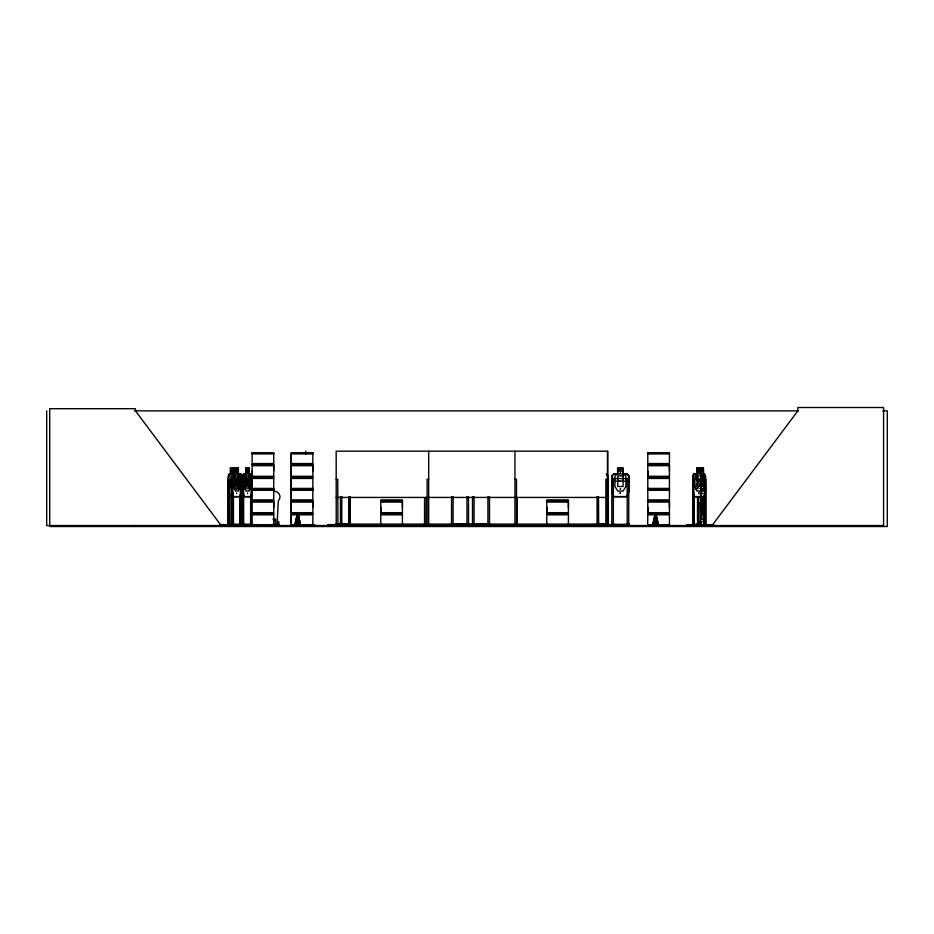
<?xml version="1.0" encoding="UTF-8"?>
<svg xmlns="http://www.w3.org/2000/svg" width="934" height="934" viewBox="0 0 934 934"><rect width="100%" height="100%" fill="white"/><g stroke="black" fill="none" stroke-linecap="round" stroke-linejoin="round"><path stroke-width="1.4" d="M252.133 470.993L252.133 474.974L252.11 465.681L273.755 465.681L273.732 476.305L252.484 476.305M273.732 507.372L273.732 502.06L252.484 502.06M273.732 470.993L273.732 465.681M291.233 512.684L291.233 502.06M291.233 476.305L291.233 465.681M312.832 507.372L312.832 502.06L291.21 502.06L291.21 512.684L312.855 512.684L312.855 502.06M312.832 470.993L312.832 465.681L291.21 465.681L291.21 476.305L312.855 476.305L312.855 465.681M402.426 512.684L380.78 512.684L380.803 507.372M402.402 507.372L402.402 502.06M546.775 512.684L546.775 502.06L568.421 502.06L568.397 512.684L546.775 512.684L546.799 507.372M568.397 507.372L568.397 502.06M647.799 512.684L647.799 502.06L669.444 502.06L669.421 512.684L647.799 512.684L647.822 507.372M647.799 476.305L647.799 465.681L669.444 465.681L669.421 476.305L647.799 476.305L647.822 470.993M669.421 507.372L669.421 502.06M669.421 470.993L669.421 465.681M311.769 524.663L314.665 524.604L314.676 525.538L293.708 525.538M337.98 524.663L327.857 524.604L327.869 525.538L357.85 525.538M608.046 524.581L616.72 524.604L616.732 525.538L589.833 525.538M702.099 501.009L702.123 500.904M231.398 472.476L231.375 472.651M297.164 525.387L297.619 514.447L297.199 518.545M655.014 525.387L655.47 514.447M277.129 523.32L278.32 501.021A5.779 5.779 0 0 0 274.234 491.156M702.099 498.791L702.099 498.721M702.099 509.147L702.099 509.077M704.469 504.383L703.757 525.13L700.407 525.13M703.792 525.328L704.294 519.666M703.967 525.328L704.469 519.666M704.283 496.748L704.972 475.803L704.972 525.538M704.925 491.062L704.458 496.748L693.962 496.748M702.496 488.634L702.496 489.264M692.316 524.663L692.339 525.538M709.046 524.663L709.081 525.538M219.875 525.538L259.617 525.538M702.578 493.596L702.578 493.129M235.205 472.919L235.321 472.335M236.687 488.704L236.827 489.276L236.874 488.645M705.719 525.422L705.777 479.282L704.213 479.282M274.433 520.156L274.304 519.923M291.21 525.48L294.362 525.071M295.716 525.387L297.386 514.447M653.566 525.387L655.236 514.447M703.29 481.22L703.839 477.648M296.09 521.289L297.327 514.447L298.191 514.447L300.736 525.387M653.193 525.387L655.178 514.447L656.042 514.447L658.587 525.387M236.664 470.374L236.804 469.767M236.664 480.73L236.804 480.123M247.452 480.578L247.603 480.578M240.26 496.748L241.474 491.097L241.474 475.803L241.264 525.538L241.206 523.857M240.412 496.748L241.474 491.097M251.012 496.748L252.238 491.097L252.238 475.803L251.141 473.795L248.981 473.795M252.133 491.062L251.176 496.748L243.739 496.748L242.782 491.086L243.038 475.908L243.972 473.993M236.617 470.351L236.734 469.767M236.617 480.718L236.734 480.123M606.656 495.183L607.555 491.062M606.516 496.561L607.824 491.097L607.672 475.803M606.598 496.748L607.824 491.097M294.805 525.387L297.245 514.447L294.665 525.387M652.656 525.387L655.096 514.447L652.516 525.387M238.882 525.538L238.882 524.581L238.824 525.305M333.263 524.663L333.321 525.538M699.963 504.477L700.383 502.375L701.562 502.375M700.967 473.795L700.465 503.858M229.53 473.795L228.9 475.908L229.344 473.795L235.275 473.795M229.087 475.908L229.554 473.993M698.936 480.193L699.076 480.73M698.936 469.837L699.076 470.374M704.54 493.817L705.38 491.062L705.252 475.885L703.897 473.795M704.645 494.495L705.52 491.097M240.528 496.561L242.069 491.062L240.633 496.748M242.326 491.097L240.75 496.748L229.332 496.748M235.31 469.837L235.461 470.374M686.268 525.538L713.891 525.538M620.176 480.578L620.445 480.578M628.769 491.062L626.877 496.561L613.778 496.561L612.074 491.062L612.074 475.908L613.778 473.993L626.877 473.993L628.769 475.885L628.769 525.538M653.193 525.095L647.799 525.48M335.82 524.663L335.936 525.538M423.499 525.445L424.094 525.422M450.34 525.538L451.064 525.422M471.413 525.538L472.137 525.422M513.735 525.538L514.576 525.422M611.618 524.581L611.501 525.387M700.757 477.321L699.134 481.08C697.359 472.499 692.794 475.219 698.305 482.376C692.444 490 697.488 492.603 699.204 483.625L700.897 487.63M701.107 480.029L700.056 482.411L701.154 484.874M235.251 472.849L235.321 472.265M231.865 523.857L231.865 525.538L232.017 475.838L233.01 473.795M233.243 468.296L233.243 473.993L232.286 475.908L232.286 491.062L233.243 496.748L232.122 491.062L232.181 475.838L233.161 473.795M243.926 473.795L242.887 475.908L242.933 491.086M620.421 472.511L620.141 472.884M694.125 473.795L692.643 475.838L694.196 473.993M228.188 525.538L228.363 475.838L229.939 473.795M228.445 525.538L228.468 475.838L230.009 473.993M274.433 520.787C276.266 519.899 272.786 519.316 274.409 519.654M276.406 524.78L275.728 525.468L277.094 525.457M278.099 524.172L277.41 525.468L276.277 525.515L276.908 524.78L277.632 525.503M277.877 524.172L277.935 521.767L278.612 521.767L278.612 524.78C276.417 525.702 280.784 525.655 278.601 524.78L252.507 524.791M252.11 525.515L252.238 475.803M291.116 489.089L312.867 489.253M233.243 473.993L230.931 475.885L230.931 486.509L232.087 488.786M291.116 488.762L291.21 478.442L312.855 478.442L312.855 488.692L290.999 488.984M647.659 525.177L647.822 514.821L669.444 514.821L669.444 525.071L658.622 525.071M224.207 525.422L224.312 524.581L224.335 525.538M232.438 525.422L232.309 495.183M247.58 493.572L247.58 493.059M620.164 492.989L620.445 493.082M274.736 520.133L274.409 519.421M247.44 472.884L247.533 472.265L247.545 472.919M699.087 488.739L699.099 488.669M274.444 520.787L273.545 520.11L274.444 519.421M647.799 488.692L647.799 478.442L669.444 478.442L669.444 488.692L647.589 488.984L669.456 489.253M698.959 472.919L698.947 472.265M698.889 493.572L698.959 492.989M134.356 410.867L798.29 410.867M882.922 410.867L887.3 410.867L887.3 526.507L49.712 526.507L49.712 408.695L135.453 408.695L135.453 410.867L221.183 525.538M252.11 452.827L273.755 452.827L252.087 452.873M273.767 453.247L252.087 453.247L273.767 453.294L273.732 463.544L252.11 463.544L252.11 453.305M291.186 453.247L312.867 453.247L312.832 463.544L291.21 463.544L291.21 453.305L312.867 453.294M647.776 453.247L669.456 453.247L669.421 463.544L647.799 463.544L647.799 453.305L669.456 453.27M252.133 453.924L273.732 453.924M312.832 453.924L291.233 453.924L291.233 463.544M647.822 453.924L669.421 453.924M251.958 464.28L273.907 464.28M291.058 464.28L312.995 464.28M647.647 464.28L669.585 464.28M251.958 464.945L273.907 464.945M291.058 464.945L312.995 464.945M647.647 464.945L669.585 464.945M230.453 468.296L232.087 468.296M233.138 468.296L238.275 468.296M245.981 468.296L249.039 468.296M697.033 468.296L701.13 468.296M701.854 468.296L703.43 468.296M236.722 472.335L236.699 472.919M237.598 473.795L240.703 473.795L242.326 475.803L242.221 525.538M246.039 473.795L243.762 473.795L242.933 475.838M693.997 473.795L697.021 473.795M229.367 473.993L240.633 473.993M243.809 473.993L251.106 473.993M694.067 473.993L704.423 473.993M704.026 473.795L705.52 475.803L705.637 525.538M701.002 475.885L697.033 475.885L697.033 486.509L701.002 486.509M252.332 477.052L273.907 477.052M291.058 477.052L312.995 477.052M647.647 477.052L669.585 477.052M252.332 477.706L273.907 477.706M291.058 477.706L312.995 477.706M647.647 477.706L669.585 477.706M252.484 478.442L273.755 478.442L273.755 488.692L252.46 488.692M611.887 478.547L628.956 478.547M251.97 479.282L251.118 479.282L251.024 525.538M336.17 479.282L337.746 479.282L337.921 524.336L335.995 523.857M428.694 479.282L427.118 479.282L427.118 523.857M514.938 479.282L516.502 479.282L516.502 523.857M611.782 479.282L613.346 479.282L613.346 525.538M628.769 479.282L627.204 479.282L627.204 525.538M692.701 479.282L693.869 479.282L693.997 525.538M611.887 481.197L628.956 481.197M252.507 488.412L273.732 488.412M312.832 488.412L291.233 488.412L291.233 478.442M647.822 488.412L669.421 488.412M252.46 489.136L273.767 489.136M252.484 489.264L273.755 489.264M291.21 489.264L312.855 489.264M647.799 489.264L669.444 489.264M273.767 489.626L252.46 489.626L273.767 489.649L273.732 499.923L252.484 499.923M291.186 489.626L312.867 489.626L312.832 499.923L291.21 499.923L291.21 489.685L312.867 489.649M647.776 489.626L669.456 489.626L669.421 499.923L647.799 499.923L647.799 489.685L669.456 489.673M252.507 490.303L273.732 490.303M312.832 490.303L291.233 490.303L291.233 499.923M647.822 490.303L669.421 490.303M692.771 491.086L694.09 496.748M701.002 491.062L697.033 491.062L694.908 486.509L694.908 475.885L697.033 473.993L697.021 468.109M240.633 496.561L229.367 496.561L229.519 525.538M243.809 496.561L251.106 496.561M694.067 496.561L704.423 496.561M701.422 496.865L702.963 496.865M336.17 497.437L607.45 497.437M701.668 497.822L702.543 497.822L702.543 499.713L701.668 499.713M380.78 499.923L402.426 499.923M546.775 499.923L568.421 499.923M252.332 500.659L273.907 500.659M291.058 500.659L312.995 500.659M380.64 500.659L402.577 500.659M546.635 500.659L568.572 500.659M647.647 500.659L669.585 500.659M252.332 501.324L273.907 501.324M291.058 501.324L312.995 501.324M380.64 501.324L402.577 501.324M546.635 501.324L568.572 501.324M647.647 501.324L669.585 501.324M702.835 502.375L703.956 502.375L704.423 504.453M700.407 502.562L703.944 502.562M700.103 504.407L700.36 525.328M252.484 512.684L273.755 512.684L273.755 502.06M252.332 513.431L273.907 513.431M291.058 513.431L312.995 513.431M380.64 513.431L402.577 513.431M546.635 513.431L568.572 513.431M647.647 513.431L669.585 513.431M252.332 514.085L273.907 514.085M291.058 514.085L312.995 514.085M380.64 514.085L402.577 514.085M546.635 514.085L568.572 514.085M647.647 514.085L669.585 514.085M252.484 514.821L273.755 514.821L273.755 525.071L252.46 525.071M402.426 514.821L380.78 514.821L380.78 525.071M272.938 519.117L275.6 519.117L275.6 524.172M231.317 523.857L233.593 523.857M243.727 523.857L239.711 523.857L239.758 525.538M250.464 523.857L252.122 523.857M340.291 523.857L341.902 524.336M348.709 523.857L350.355 523.857M424.386 523.857L426.313 524.336M426.943 523.857L428.869 523.857M451.356 523.857L468.705 523.857M472.312 523.857L489.673 523.857M514.751 523.857L517.261 523.857M596.931 523.857L598.682 523.857M692.538 523.857L694.429 523.857L694.406 525.538M697.359 523.857L698.714 523.857M701.049 523.857L700.313 523.857L700.43 525.538L700.465 521.207M704.283 523.857L705.941 523.857L705.987 525.538M272.938 524.172L278.32 524.172L278.32 524.78M228.725 524.336L240.855 524.336M243.167 524.336L251.024 524.336M336.228 524.336L336.847 524.336M607.077 524.336L598.169 523.857M607.742 524.336L608.361 524.336M613.521 524.336L627.018 524.336M693.997 524.336L701.597 524.336M238.882 524.581L220.109 524.663L220.144 525.538M240.855 524.663L249.647 524.581L249.647 525.538M251.818 524.581L259.162 524.663L259.22 525.422M628.886 524.581L629.773 525.422M713.669 524.663L686.899 524.663L686.992 525.538M294.432 524.791L291.233 524.791L291.233 514.821M302.032 524.791L312.832 524.791M647.822 524.791L653.24 524.791M658.622 524.815L669.421 524.791M276.324 525.118L277.001 525.118M278.682 525.118L278.087 524.78M302.032 525.071L312.867 525.095L312.832 514.821L291.21 514.821L291.21 525.071M429.056 525.422L429.698 525.422M468.891 525.422L469.615 525.538M490.665 525.445L489.766 525.387M236.781 493.059L236.687 493.607M247.638 488.645L247.638 488.739M620.526 488.669L620.188 489.241L620.515 488.739M517.366 525.387L518.172 525.538M712.14 525.422L797.846 410.867L797.846 407.493L883.576 407.493L883.576 525.538L46.7 525.538L46.7 410.867M700.033 524.663L699.94 525.538M700.605 525.422L700.663 523.857M248.351 524.581L248.339 525.538M238.275 473.993L239.828 475.885L239.828 486.509L238.275 491.062L235.38 491.062L233.827 486.509L233.827 475.885L235.38 473.993L235.38 468.296M240.528 473.993L242.175 475.885L242.175 480.029M606.411 473.795L607.695 475.885M606.364 473.993L607.555 475.885M250.989 473.795L252.133 475.885M240.225 473.795L241.369 475.885M240.178 473.993L241.217 475.885M608.513 525.445L608.536 523.857L605.699 524.336M611.887 491.086L613.638 496.748L627.006 496.748L628.956 491.097L628.956 475.803L626.947 473.795L623.27 473.795L623.27 468.109L617.572 468.109L617.572 473.795L613.696 473.795L611.887 475.838L611.782 525.538M235.356 469.767L235.531 470.362M698.982 469.767L699.134 470.362M698.982 480.123L699.134 480.718M704.925 475.885L704.446 473.795L700.792 473.795L700.769 496.748M704.271 473.795L704.738 475.885M703.781 502.375L704.236 504.453M230.009 496.561L228.62 491.062L228.62 475.908M228.515 491.062L229.892 496.748L228.363 491.086M694.196 496.561L692.911 491.062L692.911 475.908M658.447 525.387L656.018 514.447L657.921 525.387M300.596 525.387L298.168 514.447L300.071 525.387M242.887 491.062L243.891 496.748M703.302 483.649L703.687 486.112M656.077 515.813L656.707 519.911M298.016 514.447L298.857 519.911M711.65 525.538L711.358 524.581L711.486 525.538M225.129 525.538L224.896 524.604L224.861 525.538M696.927 524.663L696.892 525.538M700.547 491.062L700.955 496.748M655.726 514.447L656.614 525.387M297.876 514.447L298.763 525.387M700.255 521.009L700.547 525.328M705.392 475.803L705.38 524.102M704.61 496.631L704.61 502.41M704.516 479.282L704.516 487.957M704.516 493.747L704.388 525.538M704.213 496.631L704.213 502.41M703.43 473.993L703.477 468.109L701.808 468.109L701.107 486.509L701.854 491.062L703.244 491.062L703.991 486.509L703.302 468.109M703.337 496.631L703.337 502.41M703.01 496.678L702.963 502.562M702.847 496.631L703.512 515.078L702.788 519.631L701.422 519.631L700.698 504.453L701.457 496.631M702.029 500.869L702.029 501.453M702.029 521.592L702.029 522.176M701.609 496.865L701.609 502.562M701.271 473.795L701.271 468.109L696.892 468.109L696.892 473.795M701.376 496.678L701.376 502.375M701.142 468.109L701.13 473.993M701.002 468.296L701.002 473.993M700.885 479.282L700.885 503.858M700.885 521.207L700.932 525.538M698.807 472.3L698.807 472.884M698.819 493.024L698.819 493.607M698.562 496.631L698.62 524.336M698.083 496.631L698.048 524.336M697.511 496.631L697.511 524.102M697.161 468.296L697.161 473.993M694.266 495.183L694.266 525.538M693.355 523.857L693.297 525.538M693.098 479.282L693.098 525.538M692.771 475.838L692.713 525.538M692.561 523.857L692.561 525.538M689.49 524.581L689.49 525.538M659.544 525.538L651.558 525.538M628.886 525.538L628.944 523.857L627.018 523.857L627.018 525.538M628.582 523.857L628.582 525.538M627.379 523.857L627.379 525.538M620.153 493.024L620.153 493.607M613.533 525.538L613.521 523.857L611.595 523.857L611.548 525.538M613.171 523.857L613.171 525.538M611.968 523.857L611.968 525.538M608.349 525.538L608.361 479.282L605.886 479.282L605.886 523.857M608.174 479.282L608.174 524.102M607.824 525.538L607.824 524.102L337.279 524.102L337.279 525.538M607.754 451.18L607.684 525.538M607.567 525.538L607.45 451.18L336.17 451.18L336.228 525.538M606.715 479.282L606.715 524.102M604.45 524.102L604.45 525.538M598.531 496.631L598.647 524.336M598.064 496.631L598.064 524.102M597.083 496.631L597.083 524.102M568.421 525.071L568.397 514.821L546.775 514.821L546.775 525.071M517.086 497.974L517.074 523.857M514.938 451.18L514.938 523.857M489.486 496.631L489.486 524.102M487.922 496.631L487.922 524.102M474.063 496.631L474.063 524.102M472.499 496.631L472.499 524.102M468.518 496.631L468.529 524.102M466.965 496.631L466.953 524.102M453.107 496.631L453.107 524.102M451.542 496.631L451.542 524.102M428.694 451.18L428.683 523.857M426.137 497.974L426.126 523.857M424.561 497.974L424.573 523.857M402.402 512.684L402.426 502.06L380.78 502.06L380.78 512.684M402.402 514.821L402.426 525.071M350.215 496.631L350.215 524.102M349.701 496.631L349.701 524.102M349.351 496.631L349.258 524.336L341.389 523.857M348.849 496.631L348.849 524.102M341.797 496.631L341.797 524.102M340.945 496.631L340.945 524.102M340.653 524.102L340.653 525.538M340.443 496.631L340.443 524.102M337.559 523.857L337.559 525.538M336.147 523.857L336.147 525.538M305.687 451.18L305.687 454.076M278.554 521.767L278.554 524.78M259.092 524.581L259.092 525.538M250.616 496.631L250.616 524.102M248.981 468.109L248.876 473.993M246.144 468.296L246.144 473.993L244.591 475.885L244.591 486.509L246.144 491.062L249.039 491.062L250.581 486.509L250.581 475.885L249.039 473.993L249.133 468.109L245.875 468.109L245.875 473.795M246.039 468.109L245.981 473.993M243.681 525.538L243.576 479.282L240.365 479.282L240.26 525.538M242.968 523.857L242.968 525.538M242.898 523.857L242.898 525.538M242.723 479.282L242.723 525.538M242.116 523.857L242.163 525.538M241.007 490.852L240.855 525.538L240.715 490.852M240.54 523.857L240.505 525.538M239.851 495.183L239.851 525.538M238.38 473.795L238.38 468.109L232.975 468.109L232.975 473.795M238.217 468.109L238.112 473.993M237.715 468.109L237.715 473.795M235.275 468.109L235.228 473.993M235.123 468.109L235.123 473.795M234.014 469.242L234.014 471.145M233.453 496.631L233.453 524.102M233.091 468.109L233.138 473.993M233.021 496.631L232.916 525.538M232.811 525.538L232.811 479.282L231.457 479.282L231.457 525.538M232.087 473.993L232.134 468.109L230.406 468.109L230.453 473.993M232.134 523.857L232.134 525.538M230.581 468.109L230.64 473.993M229.869 525.538L229.869 523.857L227.943 523.857L227.954 525.538M229.682 525.538L229.729 479.282L228.094 479.282L228.141 525.538M228.702 523.857L228.643 525.538M223.098 524.581L223.098 525.538M135.453 525.538L135.453 526.507M702.029 517.459L702.029 517.459M702.485 470.222L702.543 470.152M702.485 480.578L702.555 480.578M239.326 488.937L238.333 489.124L236.629 483.625C235.24 493 231.749 489.439 235.963 482.376C232.017 475.78 235.135 472.102 236.571 481.08C237.983 472.114 241.311 475.721 237.248 482.411L239.326 488.937M250.09 488.937L249.028 488.961L247.382 483.625C245.992 493 242.513 489.439 246.728 482.376C242.77 475.78 245.887 472.102 247.335 481.08C248.736 472.114 252.075 475.721 248 482.411L250.09 488.937M247.452 470.222L247.463 470.152M620.176 470.222L620.199 470.152M625.92 486.509L623.083 491.062L617.771 491.062L614.922 486.509L614.922 475.885L617.771 473.993L617.771 468.296L623.083 468.296L623.083 473.993L625.92 475.885L625.92 486.509M312.855 452.827L291.21 452.827L312.867 452.873M669.444 452.827L647.799 452.827L669.456 452.873M231.819 469.242L230.896 469.242L230.896 471.145L231.819 471.145L231.819 469.242M237.761 469.242L235.893 469.242L235.893 471.145L237.761 471.145L237.761 469.242M248.514 469.242L246.658 469.242L246.658 471.145L248.514 471.145L248.514 469.242M622.126 469.242L618.717 469.242L618.717 471.145L622.126 471.145L622.126 469.242M700.29 469.242L697.745 469.242L697.745 471.145L700.29 471.145L700.29 469.242M702.998 469.242L702.099 469.242L702.099 471.145L702.998 471.145L702.998 469.242M238.275 475.885L235.38 475.885L235.38 486.509L238.275 486.509L238.275 475.885M249.039 475.885L246.144 475.885L246.144 486.509L249.039 486.509L249.039 475.885M623.083 475.885L617.771 475.885L617.771 486.509L623.083 486.509L623.083 475.885M703.244 475.885L701.854 475.885L701.854 486.509L703.244 486.509L703.244 475.885M702.788 504.453L701.422 504.453L701.422 515.078L702.788 515.078L702.788 504.453M704.796 525.538L704.796 523.857L704.703 525.538M693.67 525.538L693.67 523.857L693.612 525.538M251.374 525.538L251.374 523.857L251.293 525.538"/></g></svg>
